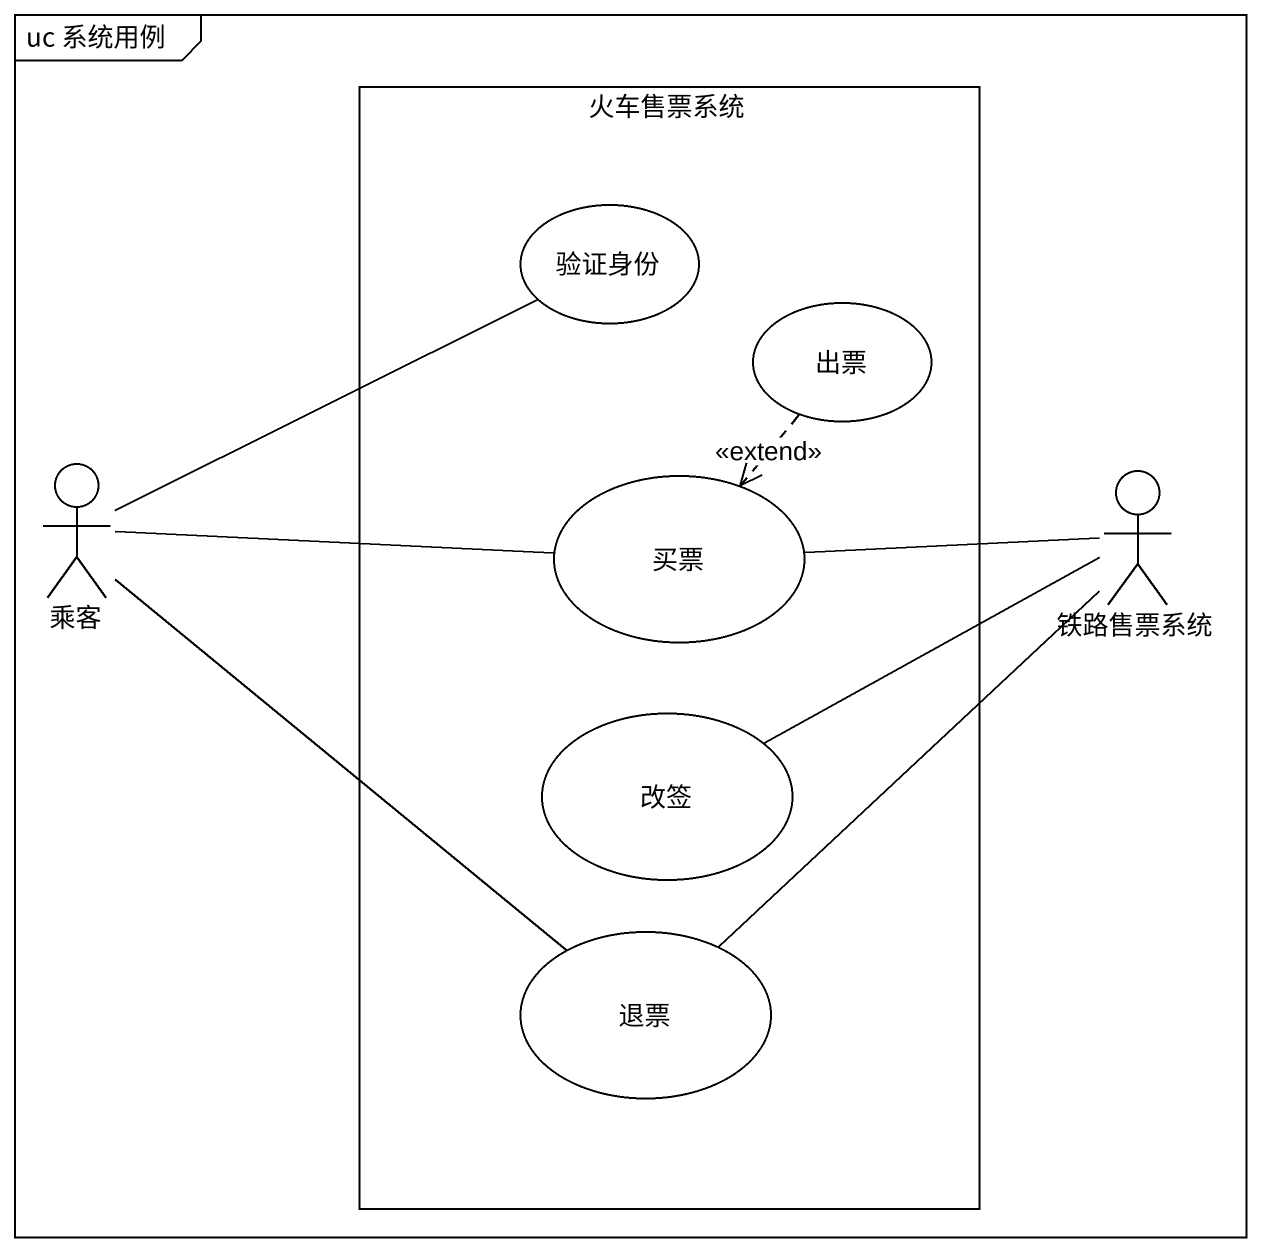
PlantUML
@startuml
mainframe uc 系统用例
rectangle 火车售票系统 {
  usecase 验证身份
  usecase 出票
  usecase 买票
  usecase 改签
  usecase 退票
}
actor 乘客
actor 铁路售票系统
出票 ..> 买票 : <<extend>>
乘客 -right- 验证身份
乘客 -right- 买票
乘客 -- 退票
铁路售票系统 -left- 买票
铁路售票系统 -left- 改签
铁路售票系统 -- 退票
@enduml
